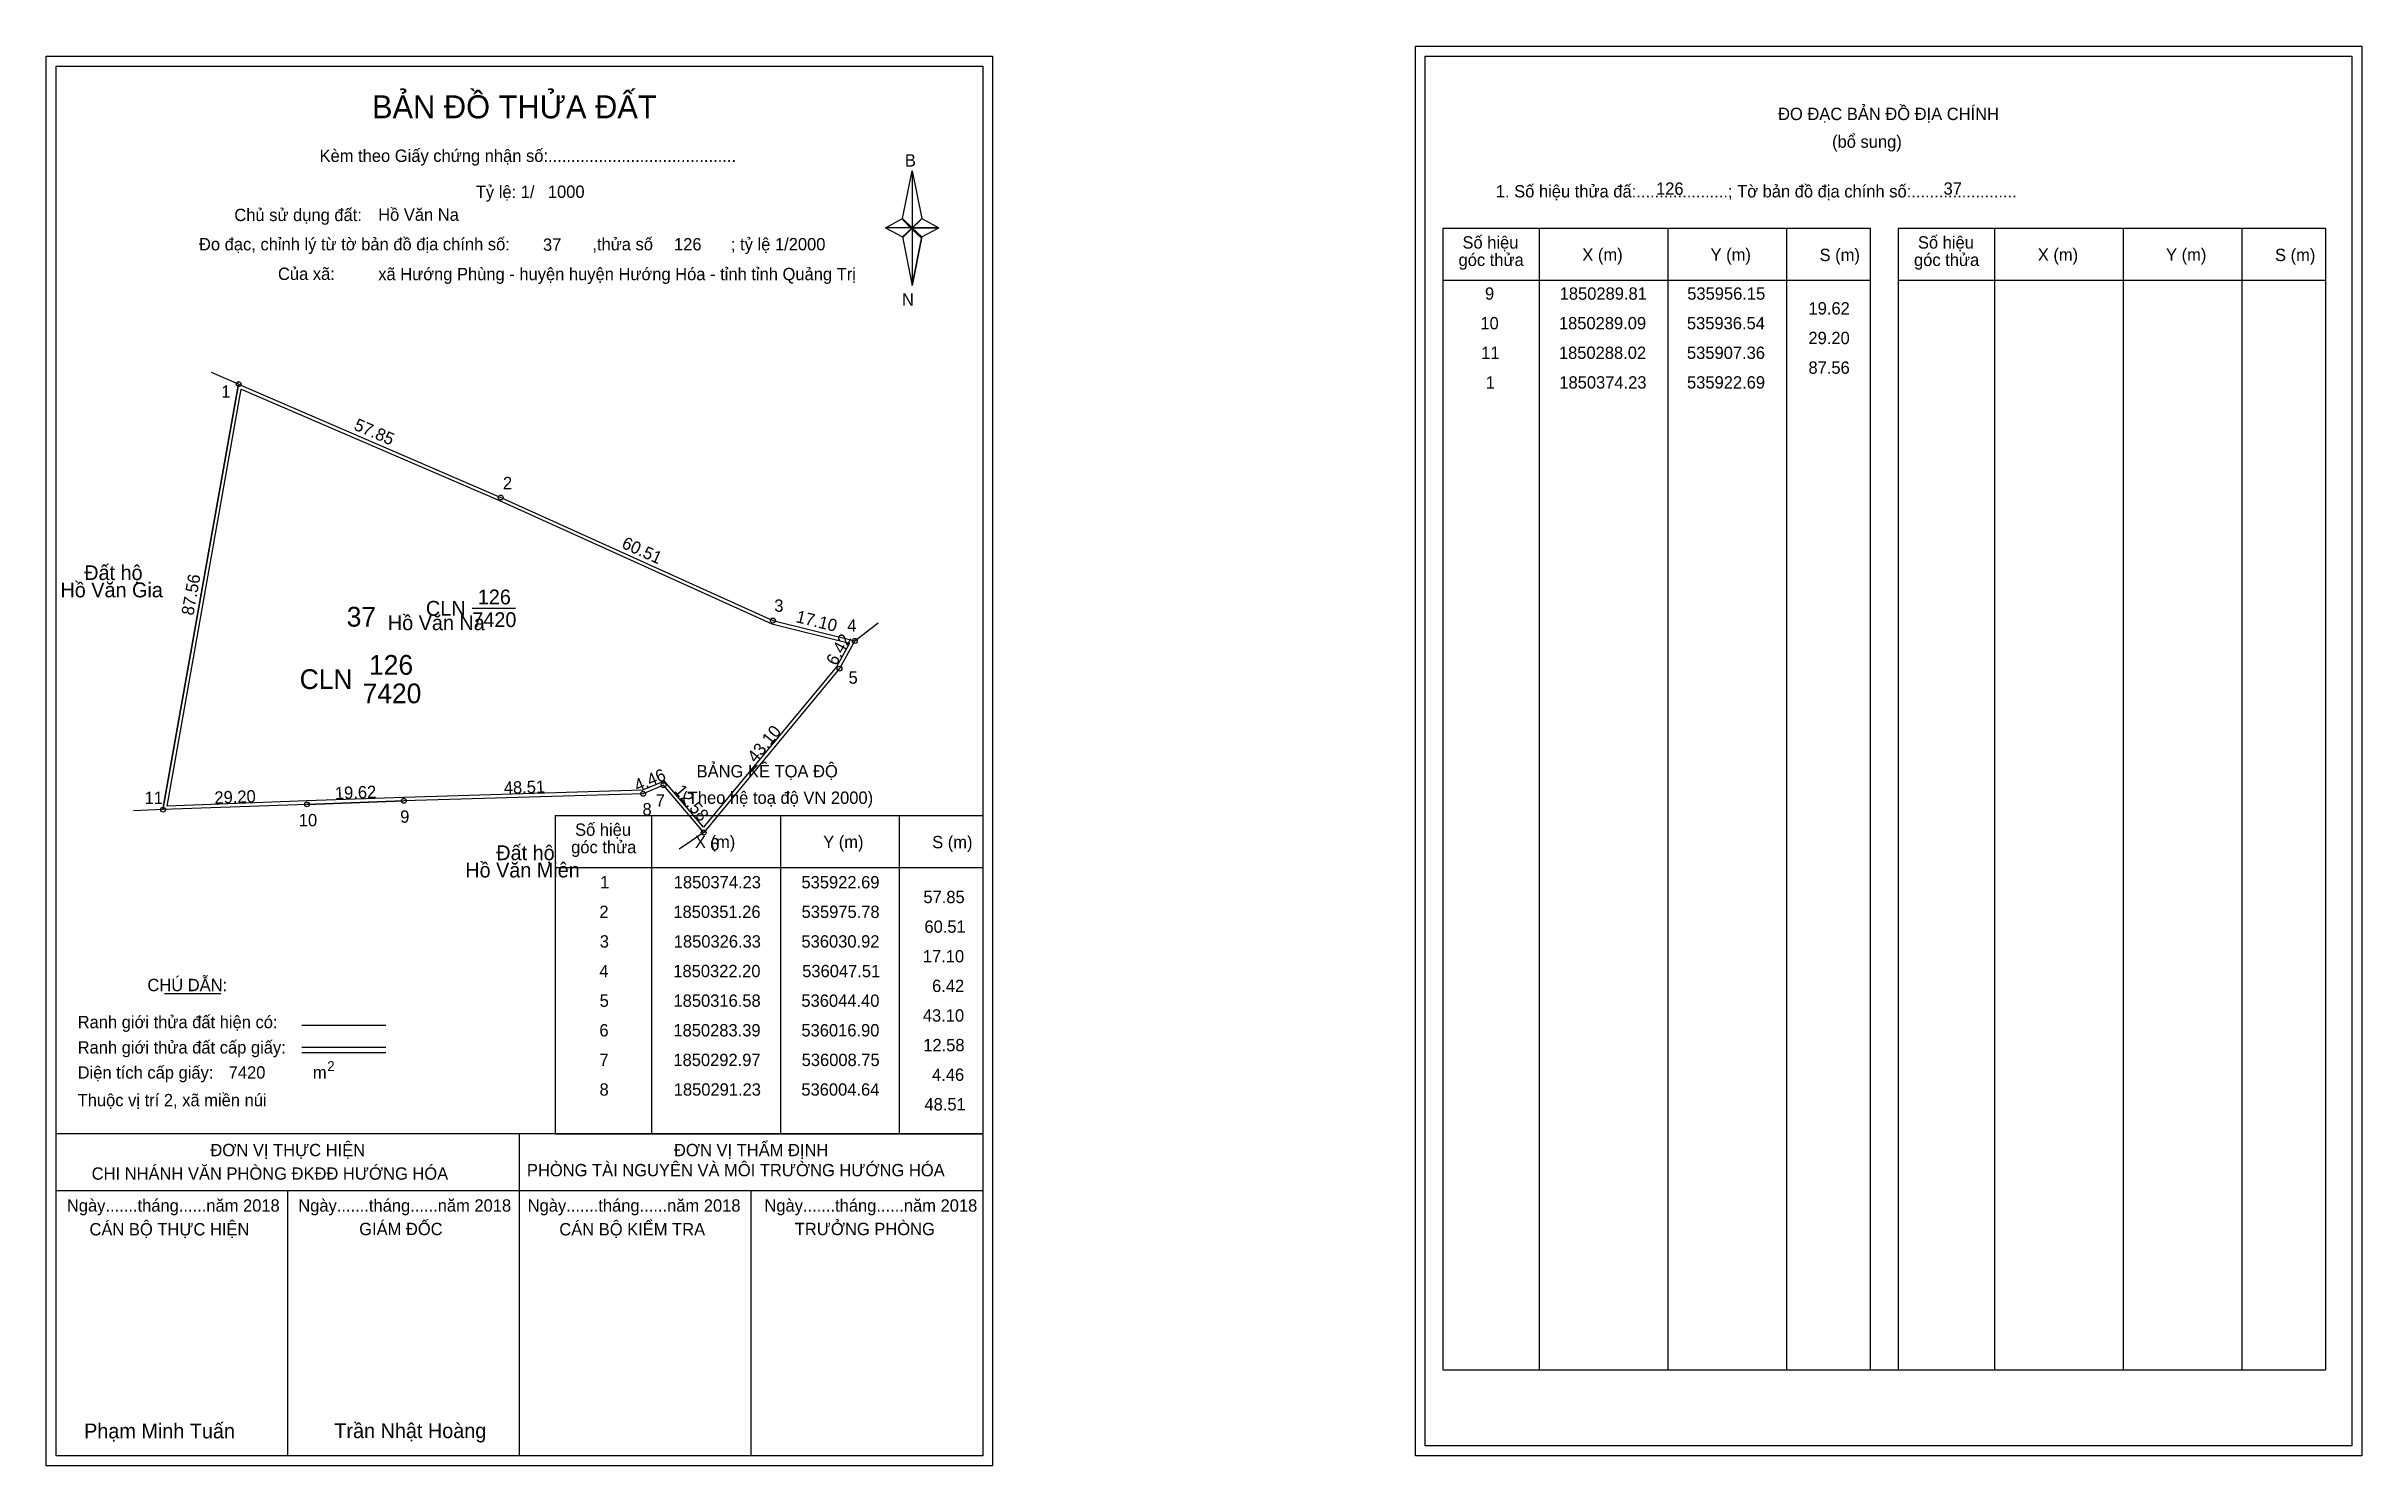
# Model space of a CAD drawing. Extents: x 535884 to 536353, y 1850155 to 1850443.
import ezdxf

# ---------------------------------------------------------------- set-up
doc = ezdxf.new("R2010")
doc.units = 0
for name, color, linetype in [('Level 1', 7, 'Continuous'), ('Level 10', 7, 'Continuous'), ('Level 11', 7, 'Continuous'), ('Level 13', 7, 'Continuous'), ('Level 2', 7, 'Continuous'), ('Level 27', 7, 'Continuous'), ('Level 3', 7, 'Continuous'), ('Level 36', 7, 'Continuous'), ('Level 4', 7, 'Continuous'), ('Level 49', 7, 'Continuous'), ('Level 5', 7, 'Continuous'), ('Level 53', 7, 'Continuous'), ('Level 55', 7, 'Continuous'), ('Level 6', 7, 'Continuous'), ('Level 63', 7, 'Continuous'), ('Level 7', 7, 'Continuous'), ('Level 9', 7, 'Continuous')]:
    doc.layers.add(name, color=color, linetype=linetype)

msp = doc.modelspace()

# ---------------------------------------------------------------- linework, layer by layer
at = {"layer": 'Level 1'}
for p, q in [((535885.73, 1850438.67), (535885.73, 1850438.67)), ((536163.05, 1850440.67), (536163.05, 1850440.67)), ((536057.15, 1850407.79), (536059.12, 1850417.43)), ((536059.12, 1850417.43), (536059.12, 1850405.91)), ((536059.12, 1850417.43), (536061.09, 1850407.79)), ((536053.71, 1850405.91), (536057.15, 1850407.79)), ((536057.15, 1850407.79), (536059.12, 1850405.91)), ((536058.97, 1850405.69), (536057.15, 1850407.57)), ((536059.12, 1850405.91), (536057.15, 1850404.07)), ((536058.97, 1850405.69), (536057.15, 1850403.85)), ((536057.15, 1850403.85), (536058.97, 1850405.69)), ((536057.15, 1850404.07), (536059.12, 1850394.21)), ((536060.94, 1850407.57), (536058.97, 1850405.69)), ((536058.97, 1850405.69), (536060.94, 1850407.57)), ((536060.94, 1850403.85), (536058.97, 1850405.69)), ((536061.09, 1850407.79), (536059.12, 1850405.91)), ((536059.12, 1850405.91), (536059.12, 1850394.21)), ((536059.12, 1850405.91), (536064.53, 1850405.91)), ((536059.12, 1850405.91), (536061.09, 1850404.07)), ((536061.09, 1850404.07), (536059.12, 1850394.21)), ((536061.09, 1850404.07), (536064.53, 1850405.91)), ((536166.59, 1850405.82), (536253.19, 1850405.82)), ((536186.18, 1850174.55), (536186.18, 1850405.82)), ((536212.25, 1850174.55), (536212.25, 1850405.82)), ((536236.22, 1850405.82), (536236.22, 1850174.55)), ((536253.19, 1850405.82), (536253.19, 1850174.55)), ((536258.84, 1850405.82), (536345.45, 1850405.82)), ((536278.43, 1850174.55), (536278.43, 1850405.82)), ((536304.51, 1850174.55), (536304.51, 1850405.82)), ((536328.48, 1850405.82), (536328.48, 1850174.55)), ((536345.45, 1850405.82), (536345.45, 1850174.55)), ((536166.59, 1850395.29), (536253.19, 1850395.29)), ((536258.84, 1850395.29), (536345.45, 1850395.29)), ((535986.83, 1850286.85), (536073.43, 1850286.85)), ((536006.42, 1850222.32), (536006.42, 1850286.85)), ((536032.49, 1850222.32), (536032.49, 1850286.85)), ((536056.46, 1850286.85), (536056.46, 1850222.32)), ((535986.83, 1850276.32), (536073.43, 1850276.32)), ((535907.65, 1850250.74), (535919.05, 1850250.74)), ((535935.51, 1850244.33), (535952.53, 1850244.33)), ((535935.51, 1850239.89), (535952.53, 1850239.89)), ((535935.51, 1850238.79), (535952.53, 1850238.79)), ((535992.56, 1850222.32), (535885.73, 1850222.32)), ((536073.43, 1850222.32), (535968.59, 1850222.32)), ((535979.58, 1850157.1), (535979.58, 1850222.32)), ((535986.83, 1850222.32), (536073.43, 1850222.32)), ((536073.43, 1850210.77), (535885.73, 1850210.77)), ((535932.65, 1850157.1), (535932.65, 1850210.77)), ((536026.5, 1850157.1), (536026.5, 1850210.77)), ((536166.59, 1850174.55), (536345.45, 1850174.55)), ((536073.43, 1850157.1), (536073.43, 1850157.1)), ((536350.75, 1850159.1), (536350.75, 1850159.1))]:
    msp.add_line(p, q, dxfattribs=at)
for points in [[(536057.15, 1850407.79), (536059.12, 1850417.43), (536059.12, 1850405.91)], [(536053.71, 1850405.91), (536057.15, 1850404.07), (536059.12, 1850405.91)], [(536059.12, 1850405.91), (536061.09, 1850407.79), (536064.53, 1850405.91)], [(536059.12, 1850405.91), (536059.12, 1850394.21), (536061.09, 1850404.07)]]:
    msp.add_lwpolyline(points, close=True, dxfattribs=at)
at = {"layer": 'Level 10'}
for p, q in [((535922.69, 1850374.23), (535907.36, 1850288.02)), ((535975.78, 1850351.26), (536030.92, 1850326.33)), ((536044.4, 1850316.58), (536016.9, 1850283.39)), ((536008.75, 1850292.97), (536004.64, 1850291.23)), ((536016.9, 1850283.39), (536008.75, 1850292.97)), ((535936.54, 1850289.09), (535907.36, 1850288.02)), ((535936.54, 1850289.09), (535956.15, 1850289.81))]:
    msp.add_line(p, q, dxfattribs=at)
for points in [[(536047.51, 1850322.2), (536044.4, 1850316.58), (536016.9, 1850283.39), (536008.75, 1850292.97), (536004.64, 1850291.23), (535956.15, 1850289.81), (535936.54, 1850289.09), (535907.36, 1850288.02), (535922.69, 1850374.23), (535975.78, 1850351.26), (536030.92, 1850326.33)], [(536046.46, 1850321.74), (536043.82, 1850316.98), (536016.89, 1850284.48), (536008.95, 1850293.81), (536004.49, 1850291.93), (535956.13, 1850290.51), (535936.51, 1850289.79), (535908.2, 1850288.75), (535923.22, 1850373.24), (535975.5, 1850350.62), (536030.69, 1850325.67)]]:
    msp.add_lwpolyline(points, close=True, dxfattribs=at)
at = {"layer": 'Level 11'}
for centre in [(535922.69, 1850374.23), (535975.78, 1850351.26), (536030.92, 1850326.33), (536047.51, 1850322.2), (536047.51, 1850322.2), (536044.4, 1850316.58), (536004.64, 1850291.23), (536008.75, 1850292.97), (535907.36, 1850288.02), (535936.54, 1850289.09), (535956.15, 1850289.81), (536016.9, 1850283.39)]:
    msp.add_circle(centre, 0.5, dxfattribs=at)
at = {"layer": 'Level 27'}
for p, q in [((535922.69, 1850374.23), (535917.18, 1850376.61)), ((536047.51, 1850322.2), (536052.26, 1850325.86)), ((535907.36, 1850288.02), (535901.36, 1850287.8)), ((536016.9, 1850283.39), (536011.92, 1850280.04))]:
    msp.add_line(p, q, dxfattribs=at)
at = {"layer": 'Level 3'}
for p, q in [((536166.59, 1850405.82), (536166.59, 1850174.55)), ((536258.84, 1850405.82), (536258.84, 1850174.55)), ((535986.83, 1850286.85), (535986.83, 1850222.32))]:
    msp.add_line(p, q, dxfattribs=at)
at = {"layer": 'Level 63'}
for points in [[(536161.06, 1850442.67), (536352.76, 1850442.67), (536352.76, 1850157.1), (536161.06, 1850157.1)], [(535883.73, 1850440.67), (536075.43, 1850440.67), (536075.43, 1850155.1), (535883.73, 1850155.1)], [(535885.73, 1850438.67), (536073.43, 1850438.67), (536073.43, 1850157.1), (535885.73, 1850157.1)], [(536163.06, 1850440.67), (536350.76, 1850440.67), (536350.76, 1850159.1), (536163.06, 1850159.1)]]:
    msp.add_lwpolyline(points, close=True, dxfattribs=at)
at = {"layer": 'Level 9'}
msp.add_line((535970.02, 1850328.81), (535978.74, 1850328.81), dxfattribs=at)

# ---------------------------------------------------------------- texts
at = {"layer": 'Level 1'}
for s, height, p in [('BẢN ĐỒ THỬA ĐẤT', 4.6657, (535949.7, 1850428.08)), ('ĐO ĐẠC BẢN ĐỒ ĐỊA CHÍNH', 2.5, (536234.53, 1850427.73)), ('(bổ sung)', 2.5, (536245.47, 1850422.11)), ('Kèm theo Giấy chứng nhận số:.........................................', 2.5, (535939.08, 1850419.25)), ('B', 2.5, (536057.66, 1850418.31)), ('1. Số hiệu thửa đấ:....................; Tờ bản đồ địa chính số:.......................', 2.5, (536177.36, 1850412.05)), ('Chủ sử dụng đất:', 2.5, (535921.82, 1850407.26)), ('Đo đạc, chỉnh lý từ tờ bản đồ địa chính số:                  ,thửa số                 ; tỷ lệ 1/2000', 2.5, (535914.66, 1850401.33)), ('Số hiệu', 2.5, (536170.6, 1850401.69)), ('Số hiệu', 2.5, (536262.86, 1850401.69)), ('góc thửa', 2.5, (536169.81, 1850398.16)), ('X (m)', 2.5, (536194.88, 1850399.21)), ('Y (m)', 2.5, (536220.86, 1850399.21)), ('S (m)', 2.5, (536242.94, 1850399.16)), ('góc thửa', 2.5, (536262.07, 1850398.16)), ('X (m)', 2.5, (536287.14, 1850399.21)), ('Y (m)', 2.5, (536313.12, 1850399.21)), ('S (m)', 2.5, (536335.2, 1850399.16)), ('Của xã:', 2.5, (535930.66, 1850395.33)), ('N', 2.5, (536057.06, 1850390.14)), ('BẢNG KÊ TỌA ĐỘ', 2.5, (536015.46, 1850294.55)), ('(Theo hệ toạ độ VN 2000)', 2.5, (536012.56, 1850289.19)), ('góc thửa', 2.5, (535990.05, 1850279.18)), ('Số hiệu', 2.5, (535990.84, 1850282.71)), ('X (m)', 2.5, (536015.12, 1850280.24)), ('Y (m)', 2.5, (536041.1, 1850280.24)), ('S (m)', 2.5, (536063.18, 1850280.19)), ('CHÚ DẪN:', 2.5, (535904.21, 1850251.24)), ('Ranh giới thửa đất hiện có:', 2.5, (535890.08, 1850243.74)), ('Ranh giới thửa đất cấp giấy:', 2.5, (535890.08, 1850238.6)), ('Diện tích cấp giấy:', 2.5, (535890.08, 1850233.52)), ('m', 2.5, (535937.73, 1850233.54)), ('2', 2, (535940.63, 1850235.05)), ('Thuộc vị trí 2, xã miền núi', 2.5, (535890.08, 1850227.92)), ('ĐƠN VỊ THỰC HIỆN', 2.5, (535916.96, 1850217.8)), ('ĐƠN VỊ THẨM ĐỊNH', 2.5, (536010.87, 1850217.8)), ('CHI NHÁNH VĂN PHÒNG ĐKĐĐ HƯỚNG HÓA', 2.5, (535892.92, 1850213.04)), ('PHÒNG TÀI NGUYÊN VÀ MÔI TRƯỜNG HƯỚNG HÓA', 2.5, (535981.09, 1850213.73)), ('Ngày.......tháng......năm 2018', 2.5, (535887.9, 1850206.57)), ('Ngày.......tháng......năm 2018', 2.5, (535934.77, 1850206.57)), ('Ngày.......tháng......năm 2018', 2.5, (535981.24, 1850206.57)), ('Ngày.......tháng......năm 2018', 2.5, (536029.2, 1850206.57)), ('CÁN BỘ THỰC HIỆN', 2.5, (535892.48, 1850201.75)), ('GIÁM ĐỐC', 2.5, (535947.11, 1850201.81)), ('CÁN BỘ KIỂM TRA', 2.5, (535987.65, 1850201.75)), ('TRƯỞNG PHÒNG', 2.5, (536035.34, 1850201.81)), ('Phạm Minh Tuấn', 3, (535891.39, 1850160.64)), ('Trần Nhật Hoàng', 3, (535942.08, 1850160.69))]:
    msp.add_text(s, height=height, dxfattribs=at).set_placement(p)
at = {"layer": 'Level 11'}
msp.add_text('Tỷ lệ: 1/', height=2.5, dxfattribs=at).set_placement((535970.74, 1850411.94))
at = {"layer": 'Level 13'}
for s, p in [('CLN', (535960.63, 1850327.31)), ('126', (535971.14, 1850329.61)), ('7420', (535970.03, 1850325.01))]:
    msp.add_text(s, height=3, dxfattribs=at).set_placement(p)
at = {"layer": 'Level 2'}
msp.add_text('Hồ Văn Na', height=3, dxfattribs=at).set_placement((535952.92, 1850324.38))
at = {"layer": 'Level 3'}
msp.add_text('CLN ', height=4, dxfattribs=at).set_placement((535935.05, 1850312.46))
at = {"layer": 'Level 36'}
for s, p in [('Hồ Văn Gia', (535886.6, 1850331.03)), ('Đất hộ', (535891.41, 1850334.53)), ('Hồ Văn Miên', (535968.6, 1850274.28)), ('Đất hộ', (535974.88, 1850277.78))]:
    msp.add_text(s, height=3, dxfattribs=at).set_placement(p)
at = {"layer": 'Level 4'}
msp.add_text('126', height=4, dxfattribs=at).set_placement((535949.11, 1850315.35))
at = {"layer": 'Level 49'}
for s, rotation, p in [('57.85', 336.6037, (535945.85, 1850365.08)), ('60.51', 335.6712, (536000.1, 1850341.14)), ('87.56', 79.917, (535913.52, 1850327.24)), ('17.10', 346.0207, (536035.44, 1850326.03)), ('6.42', 61.0407, (536043.73, 1850317.02)), ('43.10', 50.3561, (536027.42, 1850297.35)), ('4.46', 22.9457, (536003.47, 1850291.6)), ('29.20', 2.1, (535917.83, 1850289.2)), ('19.62', 2.1027, (535942.24, 1850290.1)), ('48.51', 1.6774, (535976.44, 1850291.2)), ('12.58', 310.3888, (536010.81, 1850291.78))]:
    msp.add_text(s, height=2.5, rotation=rotation, dxfattribs=at).set_placement(p)
at = {"layer": 'Level 5'}
msp.add_text('7420', height=4, dxfattribs=at).set_placement((535947.8, 1850309.57))
at = {"layer": 'Level 53'}
for s, p in [('9', (536175.16, 1850391.33)), ('1850289.81', (536190.29, 1850391.33)), ('535956.15', (536216.13, 1850391.33)), ('19.62', (536240.7, 1850388.33)), ('10', (536174.23, 1850385.33)), ('1850289.09', (536190.14, 1850385.33)), ('535936.54', (536216.07, 1850385.33)), ('29.20', (536240.68, 1850382.33)), ('11', (536174.39, 1850379.33)), ('1850288.02', (536190.14, 1850379.33)), ('535907.36', (536216.08, 1850379.33)), ('1', (536175.31, 1850373.33)), ('1850374.23', (536190.22, 1850373.33)), ('535922.69', (536216.09, 1850373.33)), ('87.56', (536240.69, 1850376.33)), ('1', (535995.92, 1850272.07)), ('1850374.23', (536010.83, 1850272.07)), ('535922.69', (536036.7, 1850272.07)), ('2', (535995.77, 1850266.07)), ('1850351.26', (536010.75, 1850266.07)), ('535975.78', (536036.73, 1850266.07)), ('57.85', (536061.4, 1850269.07)), ('60.51', (536061.61, 1850263.07)), ('3', (535995.85, 1850260.07)), ('1850326.33', (536010.83, 1850260.07)), ('536030.92', (536036.7, 1850260.07)), ('17.10', (536061.29, 1850257.07)), ('4', (535995.76, 1850254.07)), ('1850322.20', (536010.74, 1850254.07)), ('536047.51', (536036.85, 1850254.07)), ('6.42', (536063.16, 1850251.07)), ('5', (535995.82, 1850248.07)), ('1850316.58', (536010.78, 1850248.07)), ('536044.40', (536036.69, 1850248.07)), ('6', (535995.77, 1850242.07)), ('1850283.39', (536010.76, 1850242.07)), ('536016.90', (536036.69, 1850242.07)), ('43.10', (536061.29, 1850245.07)), ('12.58', (536061.37, 1850239.07)), ('7', (535995.78, 1850236.07)), ('1850292.97', (536010.76, 1850236.07)), ('536008.75', (536036.74, 1850236.07)), ('4.46', (536063.15, 1850233.07)), ('8', (535995.8, 1850230.07)), ('1850291.23', (536010.83, 1850230.07)), ('536004.64', (536036.68, 1850230.07)), ('48.51', (536061.61, 1850227.07))]:
    msp.add_text(s, height=2.5, dxfattribs=at).set_placement(p)
at = {"layer": 'Level 55'}
for s, height, p in [('293', 0.11, (535922.57, 1850374.12)), ('1', 0.4, (535922.58, 1850374.23)), ('0', 0.11, (535922.65, 1850374.12)), ('0', 0.11, (535922.65, 1850374.12)), ('2', 0.4, (535975.64, 1850351.26)), ('0', 0.11, (535975.74, 1850351.15)), ('0', 0.11, (535975.74, 1850351.15)), ('3', 0.4, (536030.8, 1850326.33)), ('0', 0.11, (536030.88, 1850326.22)), ('0', 0.11, (536030.88, 1850326.22)), ('4', 0.4, (536047.37, 1850322.2)), ('0', 0.11, (536047.47, 1850322.09)), ('0', 0.11, (536047.47, 1850322.09)), ('5', 0.4, (536044.27, 1850316.58)), ('8', 0.4, (536004.51, 1850291.23)), ('0', 0.11, (536004.6, 1850291.12)), ('0', 0.11, (536004.6, 1850291.12)), ('7', 0.4, (536008.62, 1850292.97)), ('0', 0.11, (536008.71, 1850292.86)), ('0', 0.11, (536008.71, 1850292.86)), ('11', 0.4, (535907.1, 1850288.02)), ('293', 0.11, (535907.24, 1850287.91)), ('0', 0.11, (535907.32, 1850287.91)), ('0', 0.11, (535907.32, 1850287.91)), ('10', 0.4, (535936.26, 1850289.09)), ('0', 0.11, (535936.5, 1850288.98)), ('0', 0.11, (535936.5, 1850288.98)), ('9', 0.4, (535956.01, 1850289.81)), ('0', 0.11, (535956.11, 1850289.7)), ('0', 0.11, (535956.11, 1850289.7)), ('6', 0.4, (536016.76, 1850283.39)), ('0', 0.11, (536016.86, 1850283.28)), ('0', 0.11, (536016.86, 1850283.28))]:
    msp.add_text(s, height=height, dxfattribs=at).set_placement(p)
at = {"layer": 'Level 6'}
for s, p in [('1000', (535985.33, 1850411.96)), ('126', (536209.81, 1850412.59)), ('37', (536268.06, 1850412.61)), ('Hồ Văn Na', (535950.95, 1850407.32)), ('37', (535984.34, 1850401.24)), ('126', (536010.88, 1850401.32)), ('xã Hướng Phùng - huyện huyện Hướng Hóa - tỉnh tỉnh Quảng Trị', (535950.97, 1850395.28)), ('7420', (535920.67, 1850233.53))]:
    msp.add_text(s, height=2.5, dxfattribs=at).set_placement(p)
at = {"layer": 'Level 7'}
msp.add_text('37', height=4, dxfattribs=at).set_placement((535944.58, 1850325.1))
at = {"layer": 'Level 9'}
for s, p in [('1', (535919.17, 1850371.46)), ('2', (535976.23, 1850352.94)), ('3', (536031.2, 1850328.1)), ('4', (536045.99, 1850324.08)), ('5', (536046.24, 1850313.53)), ('11', (535903.64, 1850289.18)), ('7', (536007.17, 1850288.61)), ('10', (535934.88, 1850284.64)), ('9', (535955.41, 1850285.36)), ('8', (536004.5, 1850286.85)), ('6', (536018.19, 1850279.77))]:
    msp.add_text(s, height=2.5, dxfattribs=at).set_placement(p)

doc.saveas('drawing.dxf')
